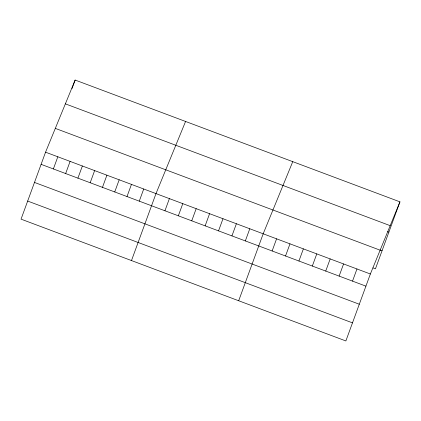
<?xml version="1.0" encoding="UTF-8"?>
<svg xmlns="http://www.w3.org/2000/svg" width="421" height="421" viewBox="0 0 421 421"><rect width="100%" height="100%" fill="white"/><g stroke="black" fill="none" stroke-linecap="round" stroke-linejoin="round"><path stroke-width="0.63" d="M45.552 152.186L21.05 219.146L345.867 340.952L370.369 273.992L399.95 201.854L75.133 80.048L45.552 152.186L370.369 273.992M72.017 88.557L75.133 80.048M53.378 168.942L57.824 156.791M65.65 173.541L70.096 161.39M77.917 178.146L82.363 165.995M90.189 182.746L94.636 170.594M102.461 187.35L106.908 175.194M114.733 191.95L119.18 179.799M127.005 196.549L131.452 184.398M139.272 201.154L143.719 189.003M131.489 260.562L155.991 193.602L185.572 121.464M164.943 210.779L169.389 198.628M178.341 215.805L182.788 203.653M191.739 220.825L196.186 208.674M205.138 225.851L209.584 213.7M218.536 230.876L222.988 218.725M231.939 235.902L236.386 223.751M245.338 240.923L249.785 228.771M238.681 300.757L263.183 233.797L292.758 161.659M272.134 250.974L276.581 238.823M285.533 256L289.98 243.848M298.931 261.02L303.378 248.869M312.329 266.046L316.776 253.895M325.728 271.071L330.175 258.92M339.126 276.097L343.573 263.946M352.524 281.123L356.971 268.966M399.95 201.854L375.448 268.814L373.011 267.898M65.371 103.855L390.188 225.661M387.667 231.634L388.883 232.092M380.237 250.042L382.063 250.727M55.314 128.384L380.131 250.185M41.105 164.343L365.923 286.143M34.485 182.425L359.308 304.23M27.67 201.059L352.488 322.865"/></g></svg>
